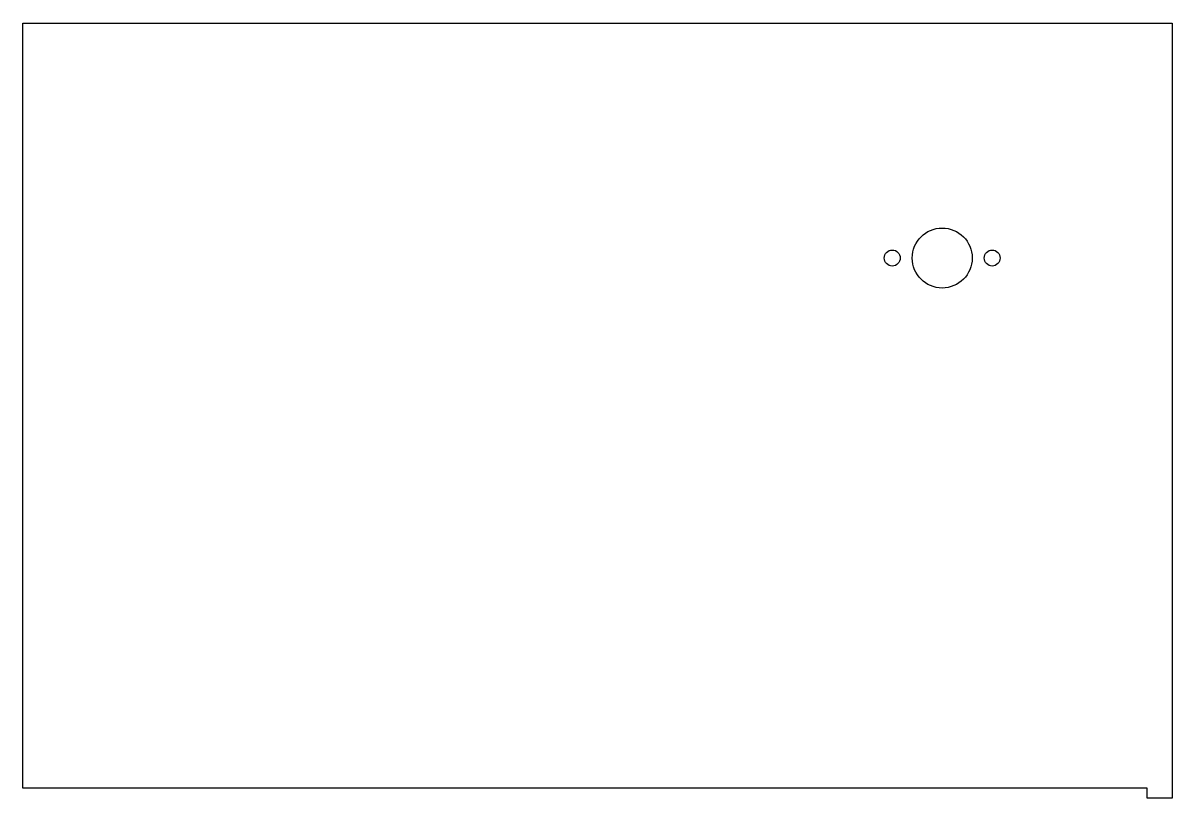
# Model space of a CAD drawing. Header units: millimetres. Extents: x 2351 to 2581, y 1590 to 1745.
import ezdxf

# ---------------------------------------------------------------- set-up
doc = ezdxf.new("R2010")
doc.units = ezdxf.units.MM

msp = doc.modelspace()

# ---------------------------------------------------------------- linework, layer by layer
for p, q in [((2350.55, 1745.49), (2580.55, 1745.49)), ((2350.55, 1592.49), (2350.55, 1745.49)), ((2580.55, 1745.49), (2580.55, 1592.49)), ((2575.55, 1592.49), (2350.55, 1592.49)), ((2575.55, 1590.49), (2575.55, 1592.49)), ((2580.55, 1592.49), (2580.55, 1590.49)), ((2580.55, 1590.49), (2575.55, 1590.49))]:
    msp.add_line(p, q)
for centre, radius in [((2534.55, 1698.49), 6), ((2524.55, 1698.49), 1.6), ((2544.55, 1698.49), 1.6)]:
    msp.add_circle(centre, radius)

doc.saveas('drawing.dxf')
